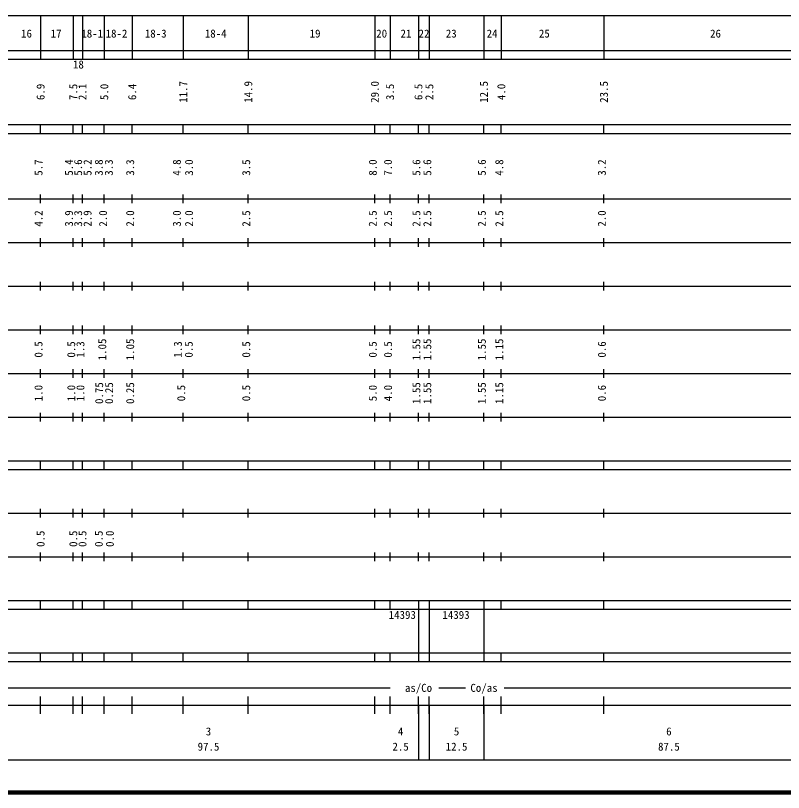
# Model space of a CAD drawing. Units: millimetres on the paper, enlarged 1000 times. Extents: x 40000 to 680000, y 20000 to 380000.
# Drawn here: x 273169 to 449168, y 20000 to 198000 of the extents above; entities that cross this region are included whole.
import ezdxf
from ezdxf.enums import TextEntityAlignment as Align

# ---------------------------------------------------------------- set-up
doc = ezdxf.new("R2010")
doc.units = ezdxf.units.MM
doc.header["$LTSCALE"] = 1000
doc.layers.add('M-TTL', color=2, linetype='Continuous', lineweight=140)
doc.layers.add('M-TTL-BAND', color=7, linetype='Continuous', lineweight=25)
doc.styles.add('ＭＳ ゴシック', font='')
doc.styles.get('ＭＳ ゴシック').set_extended_font_data('MS Gothic')

msp = doc.modelspace()

# ---------------------------------------------------------------- linework, layer by layer
at = {"layer": 'M-TTL'}
msp.add_line((40000, 20000), (680000, 20000), dxfattribs=at)
at = {"layer": 'M-TTL-BAND'}
for p, q in [((68000, 198000), (579000, 198000)), ((278900, 198000), (278900, 188000)), ((286400, 198000), (286400, 188000)), ((288500, 198000), (288500, 188000)), ((293500, 198000), (293500, 188000)), ((299900, 198000), (299900, 188000)), ((311600, 198000), (311600, 188000)), ((326500, 198000), (326500, 188000)), ((355500, 198000), (355500, 188000)), ((359000, 198000), (359000, 188000)), ((365500, 198000), (365500, 188000)), ((368000, 198000), (368000, 188000)), ((380500, 198000), (380500, 188000)), ((384500, 198000), (384500, 188000)), ((408000, 198000), (408000, 188000)), ((40000, 190000), (579000, 190000)), ((40000, 188000), (579000, 188000)), ((40000, 173000), (579000, 173000)), ((278900, 171000), (278900, 173000)), ((286400, 171000), (286400, 173000)), ((288500, 171000), (288500, 173000)), ((293500, 171000), (293500, 173000)), ((299900, 171000), (299900, 173000)), ((311600, 171000), (311600, 173000)), ((326500, 171000), (326500, 173000)), ((355500, 171000), (355500, 173000)), ((359000, 171000), (359000, 173000)), ((365500, 171000), (365500, 173000)), ((368000, 171000), (368000, 173000)), ((380500, 171000), (380500, 173000)), ((384500, 171000), (384500, 173000)), ((408000, 171000), (408000, 173000)), ((40000, 171000), (579000, 171000)), ((278900, 155000), (278900, 157000)), ((286400, 155000), (286400, 157000)), ((288500, 155000), (288500, 157000)), ((293500, 155000), (293500, 157000)), ((299900, 155000), (299900, 157000)), ((311600, 155000), (311600, 157000)), ((326500, 155000), (326500, 157000)), ((355500, 155000), (355500, 157000)), ((359000, 155000), (359000, 157000)), ((365500, 155000), (365500, 157000)), ((368000, 155000), (368000, 157000)), ((380500, 155000), (380500, 157000)), ((384500, 155000), (384500, 157000)), ((408000, 155000), (408000, 157000)), ((40000, 156000), (579000, 156000)), ((46000, 146000), (579000, 146000)), ((278900, 145000), (278900, 147000)), ((286400, 145000), (286400, 147000)), ((288500, 145000), (288500, 147000)), ((293500, 145000), (293500, 147000)), ((299900, 145000), (299900, 147000)), ((311600, 145000), (311600, 147000)), ((326500, 145000), (326500, 147000)), ((355500, 145000), (355500, 147000)), ((359000, 145000), (359000, 147000)), ((365500, 145000), (365500, 147000)), ((368000, 145000), (368000, 147000)), ((380500, 145000), (380500, 147000)), ((384500, 145000), (384500, 147000)), ((408000, 145000), (408000, 147000)), ((52000, 136000), (579000, 136000)), ((278900, 135000), (278900, 137000)), ((286400, 135000), (286400, 137000)), ((288500, 135000), (288500, 137000)), ((293500, 135000), (293500, 137000)), ((299900, 135000), (299900, 137000)), ((311600, 135000), (311600, 137000)), ((326500, 135000), (326500, 137000)), ((355500, 135000), (355500, 137000)), ((359000, 135000), (359000, 137000)), ((365500, 135000), (365500, 137000)), ((368000, 135000), (368000, 137000)), ((380500, 135000), (380500, 137000)), ((384500, 135000), (384500, 137000)), ((408000, 135000), (408000, 137000)), ((278900, 125000), (278900, 127000)), ((286400, 125000), (286400, 127000)), ((288500, 125000), (288500, 127000)), ((293500, 125000), (293500, 127000)), ((299900, 125000), (299900, 127000)), ((311600, 125000), (311600, 127000)), ((326500, 125000), (326500, 127000)), ((355500, 125000), (355500, 127000)), ((359000, 125000), (359000, 127000)), ((365500, 125000), (365500, 127000)), ((368000, 125000), (368000, 127000)), ((380500, 125000), (380500, 127000)), ((384500, 125000), (384500, 127000)), ((408000, 125000), (408000, 127000)), ((46000, 126000), (579000, 126000)), ((52000, 116000), (579000, 116000)), ((278900, 115000), (278900, 117000)), ((286400, 115000), (286400, 117000)), ((288500, 115000), (288500, 117000)), ((293500, 115000), (293500, 117000)), ((299900, 115000), (299900, 117000)), ((311600, 115000), (311600, 117000)), ((326500, 115000), (326500, 117000)), ((355500, 115000), (355500, 117000)), ((359000, 115000), (359000, 117000)), ((365500, 115000), (365500, 117000)), ((368000, 115000), (368000, 117000)), ((380500, 115000), (380500, 117000)), ((384500, 115000), (384500, 117000)), ((408000, 115000), (408000, 117000)), ((278900, 105000), (278900, 107000)), ((286400, 105000), (286400, 107000)), ((288500, 105000), (288500, 107000)), ((293500, 105000), (293500, 107000)), ((299900, 105000), (299900, 107000)), ((311600, 105000), (311600, 107000)), ((326500, 105000), (326500, 107000)), ((355500, 105000), (355500, 107000)), ((359000, 105000), (359000, 107000)), ((365500, 105000), (365500, 107000)), ((368000, 105000), (368000, 107000)), ((380500, 105000), (380500, 107000)), ((384500, 105000), (384500, 107000)), ((408000, 105000), (408000, 107000)), ((46000, 106000), (579000, 106000)), ((40000, 96000), (579000, 96000)), ((278900, 94000), (278900, 96000)), ((286400, 94000), (286400, 96000)), ((288500, 94000), (288500, 96000)), ((293500, 94000), (293500, 96000)), ((299900, 94000), (299900, 96000)), ((311600, 94000), (311600, 96000)), ((326500, 94000), (326500, 96000)), ((355500, 94000), (355500, 96000)), ((359000, 94000), (359000, 96000)), ((365500, 94000), (365500, 96000)), ((368000, 94000), (368000, 96000)), ((380500, 94000), (380500, 96000)), ((384500, 94000), (384500, 96000)), ((408000, 94000), (408000, 96000)), ((40000, 94000), (579000, 94000)), ((49000, 84000), (579000, 84000)), ((278900, 83000), (278900, 85000)), ((286400, 83000), (286400, 85000)), ((288500, 83000), (288500, 85000)), ((293500, 83000), (293500, 85000)), ((299900, 83000), (299900, 85000)), ((311600, 83000), (311600, 85000)), ((326500, 83000), (326500, 85000)), ((355500, 83000), (355500, 85000)), ((359000, 83000), (359000, 85000)), ((365500, 83000), (365500, 85000)), ((368000, 83000), (368000, 85000)), ((380500, 83000), (380500, 85000)), ((384500, 83000), (384500, 85000)), ((408000, 83000), (408000, 85000)), ((278900, 73000), (278900, 75000)), ((286400, 73000), (286400, 75000)), ((288500, 73000), (288500, 75000)), ((293500, 73000), (293500, 75000)), ((299900, 73000), (299900, 75000)), ((311600, 73000), (311600, 75000)), ((326500, 73000), (326500, 75000)), ((355500, 73000), (355500, 75000)), ((359000, 73000), (359000, 75000)), ((365500, 73000), (365500, 75000)), ((368000, 73000), (368000, 75000)), ((380500, 73000), (380500, 75000)), ((384500, 73000), (384500, 75000)), ((408000, 73000), (408000, 75000)), ((40000, 74000), (579000, 74000)), ((40000, 64000), (579000, 64000)), ((278900, 62000), (278900, 64000)), ((286400, 62000), (286400, 64000)), ((288500, 62000), (288500, 64000)), ((293500, 62000), (293500, 64000)), ((299900, 62000), (299900, 64000)), ((311600, 62000), (311600, 64000)), ((326500, 62000), (326500, 64000)), ((355500, 62000), (355500, 64000)), ((359000, 62000), (359000, 64000)), ((365500, 64000), (365500, 50000)), ((368000, 64000), (368000, 50000)), ((380500, 64000), (380500, 50000)), ((384500, 62000), (384500, 64000)), ((408000, 62000), (408000, 64000)), ((40000, 62000), (579000, 62000)), ((40000, 52000), (579000, 52000)), ((278900, 50000), (278900, 52000)), ((286400, 50000), (286400, 52000)), ((288500, 50000), (288500, 52000)), ((293500, 50000), (293500, 52000)), ((299900, 50000), (299900, 52000)), ((311600, 50000), (311600, 52000)), ((326500, 50000), (326500, 52000)), ((355500, 50000), (355500, 52000)), ((359000, 50000), (359000, 52000)), ((384500, 50000), (384500, 52000)), ((408000, 50000), (408000, 52000)), ((40000, 50000), (579000, 50000)), ((71000, 44000), (359000, 44000)), ((370202, 44000), (376275, 44000)), ((385132, 44000), (567140, 44000)), ((278900, 38000), (278900, 42000)), ((286400, 38000), (286400, 42000)), ((288500, 38000), (288500, 42000)), ((293500, 38000), (293500, 42000)), ((299900, 38000), (299900, 42000)), ((311600, 38000), (311600, 42000)), ((326500, 38000), (326500, 42000)), ((355500, 38000), (355500, 42000)), ((359000, 38000), (359000, 42000)), ((365500, 38000), (365500, 42000)), ((368000, 38000), (368000, 42000)), ((380500, 38000), (380500, 42000)), ((384500, 38000), (384500, 42000)), ((408000, 38000), (408000, 42000)), ((40000, 40000), (579000, 40000)), ((365500, 40000), (365500, 27500)), ((368000, 40000), (368000, 27500)), ((380500, 40000), (380500, 27500)), ((68000, 27500), (579000, 27500))]:
    msp.add_line(p, q, dxfattribs=at)

# ---------------------------------------------------------------- texts
at = {"layer": 'M-TTL-BAND', "style": 'ＭＳ ゴシック'}
for s, p in [('16', (275687, 192405)), ('17', (282477, 192405)), ('18-1', (290743, 192405)), ('18-2', (296311, 192405)), ('18-3', (305294, 192405)), ('18-4', (319043, 192405)), ('19', (341818, 192405)), ('20', (357085, 192405)), ('21', (362653, 192405)), ('22', (366786, 192405)), ('23', (373028, 192405)), ('24', (382391, 192405)), ('25', (394369, 192405)), ('26', (433592, 192405)), ('18', (287580, 185320)), ('14393', (361809, 59218)), ('14393', (374124, 59218)), ('as/Co', (365521, 42500)), ('Co/as', (380535, 42500)), ('3', (317391, 32523)), ('4', (361422, 32523)), ('5', (374243, 32523)), ('6', (422914, 32523)), ('97.5', (317391, 29033)), ('2.5', (361422, 29033)), ('12.5', (374243, 29033)), ('87.5', (422914, 29033))]:
    msp.add_text(s, height=1833, dxfattribs=at).set_placement(p, align=Align.BOTTOM_CENTER)
for s, p in [('6.9', (278900, 180500)), ('7.5', (286400, 180500)), ('2.1', (288500, 180500)), ('5.0', (293500, 180500)), ('6.4', (299900, 180500)), ('11.7', (311600, 180500)), ('14.9', (326500, 180500)), ('29.0', (355500, 180500)), ('3.5', (359000, 180500)), ('6.5', (365500, 180500)), ('2.5', (368000, 180500)), ('12.5', (380500, 180500)), ('4.0', (384500, 180500)), ('23.5', (408000, 180500)), ('0.5', (278900, 78125)), ('0.5', (286400, 78125)), ('0.5', (288500, 78125)), ('0.5', (292241, 78125)), ('0.0', (294774, 78125))]:
    msp.add_text(s, height=1833, rotation=90, dxfattribs=at).set_placement(p, align=Align.MIDDLE_CENTER)
for s, p in [('5.7', (279900, 163174)), ('5.4', (286872, 163174)), ('5.6', (288972, 163174)), ('5.2', (291134, 163174)), ('3.8', (293710, 163174)), ('3.3', (296006, 163174)), ('3.3', (300900, 163174)), ('4.8', (311599, 163174)), ('3.0', (314394, 163174)), ('3.5', (327500, 163174)), ('8.0', (356500, 163174)), ('7.0', (360000, 163174)), ('5.6', (366500, 163174)), ('5.6', (369000, 163174)), ('5.6', (381500, 163174)), ('4.8', (385500, 163174)), ('3.2', (409000, 163174)), ('4.2', (279900, 151500)), ('3.9', (286872, 151500)), ('3.3', (288972, 151500)), ('2.9', (291134, 151500)), ('2.0', (294687, 151500)), ('2.0', (300900, 151500)), ('3.0', (311599, 151500)), ('2.0', (314394, 151500)), ('2.5', (327500, 151500)), ('2.5', (356500, 151500)), ('2.5', (360000, 151500)), ('2.5', (366500, 151500)), ('2.5', (369000, 151500)), ('2.5', (381500, 151500)), ('2.5', (385500, 151500)), ('2.0', (409000, 151500)), ('0.5', (279900, 121500)), ('0.5', (287400, 121500)), ('1.3', (289500, 121500)), ('1.05', (294500, 121500)), ('1.05', (300900, 121500)), ('1.3', (311829, 121500)), ('0.5', (314329, 121500)), ('0.5', (327500, 121500)), ('0.5', (356500, 121500)), ('0.5', (360000, 121500)), ('1.55', (366500, 121500)), ('1.55', (369000, 121500)), ('1.55', (381500, 121500)), ('1.15', (385500, 121500)), ('0.6', (409000, 121500)), ('1.0', (279900, 111500)), ('1.0', (287400, 111500)), ('1.0', (289500, 111500)), ('0.75', (293795, 111500)), ('0.25', (296069, 111500)), ('0.25', (300900, 111500)), ('0.5', (312600, 111500)), ('0.5', (327500, 111500)), ('5.0', (356500, 111500)), ('4.0', (360000, 111500)), ('1.55', (366500, 111500)), ('1.55', (369000, 111500)), ('1.55', (381500, 111500)), ('1.15', (385500, 111500)), ('0.6', (409000, 111500))]:
    msp.add_text(s, height=1833, rotation=90, dxfattribs=at).set_placement(p, align=Align.BOTTOM_CENTER)

doc.saveas('drawing.dxf')
